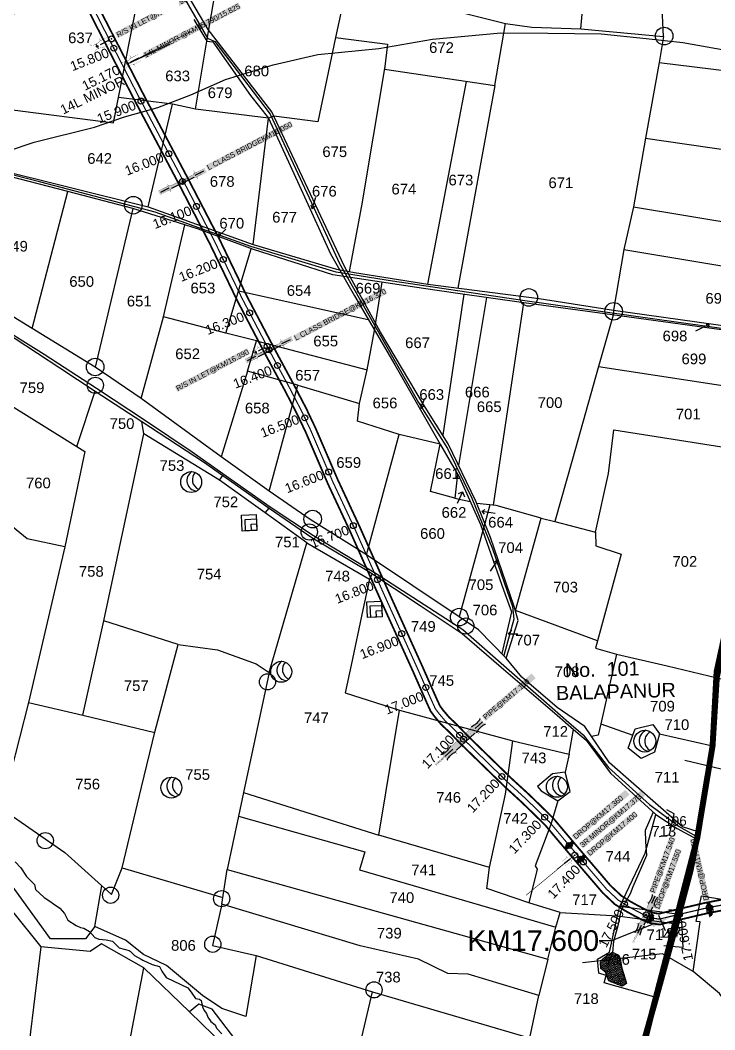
# Model space of a CAD drawing. Header units: inches. Extents: x 192867 to 224088, y 1602358 to 1617481.
# Drawn here: x 198776 to 199952, y 1607111 to 1608818 of the extents above; entities that cross this region are included whole.
import ezdxf
from ezdxf import colors
from ezdxf.entities.mleader import LeaderData, LeaderLine
from ezdxf.enums import TextEntityAlignment as Align
from ezdxf.math import Vec2, Vec3

# ---------------------------------------------------------------- set-up
doc = ezdxf.new("R2010")
doc.units = ezdxf.units.IN
doc.header["$LTSCALE"] = 15
doc.header["$MEASUREMENT"] = 0
doc.header["$PDMODE"] = 32
doc.header["$PDSIZE"] = 10
for name, pattern in [('ACAD_ISO02W100', [15, 12, -3]), ('ACAD_ISO03W100', [30, 12, -18]), ('HIDDEN2', [0.1875, 0.125, -0.0625])]:
    doc.linetypes.add(name, pattern=pattern)
for name, color, linetype in [('BOUNDRY STONES', 240, 'Continuous'), ('CANAL1', 7, 'Continuous'), ('CS', 134, 'Continuous'), ('CSMark', 72, 'Continuous'), ('PLOTS', 7, 'Continuous'), ('PLOTS NO', 7, 'Continuous'), ('ROADS', 1, 'Continuous'), ('STREAMS', 4, 'Continuous'), ('STRUCTURE', 5, 'Continuous'), ('text2', 7, 'Continuous'), ('VILLAGE BOUNDRY', 5, 'Continuous'), ('VILLAGE STONES', 240, 'Continuous'), ('wells', 7, 'Continuous')]:
    doc.layers.add(name, color=color, linetype=linetype)
doc.styles.get("Standard").update_dxf_attribs({"font": 'arial.ttf'})
doc.dimstyles.get("Standard").update_dxf_attribs({"dimtxt": 0.18, "dimasz": 0.18, "dimexe": 0.18, "dimexo": 0.0625, "dimgap": 0.09, "dimtad": 0, "dimtih": 1, "dimtoh": 1, "dimdec": 4, "dimzin": 0, "dimdsep": 46, "dimtxsty": 'Standard', "dimcen": 0.09, "dimadec": 0, "dimazin": 0, "dimtfac": 1, "dimtdec": 4, "dimtofl": 0, "dimtmove": 0, "dimatfit": 3, "dimfxl": 1, "dimtolj": 1, "dimtzin": 0, "dimarcsym": 0})

# ---------------------------------------------------------------- blocks, each defined once
blk = doc.blocks.new('DROP')
h = blk.add_hatch()
h.set_pattern_fill('ANSI31', color=1, scale=10, angle=45)
h.set_pattern_definition([(90, (-324.4107, -25.7687), (-1.25, 0), [])])
h.paths.add_polyline_path([(-9.9, -4.3), (-13.8, 4.1), (13.8, 4.1), (10.2, -4.3)])
at = {"layer": 'STRUCTURE', "color": 5, "const_width": 0.49}
blk.add_lwpolyline([(-9.9, -4.3), (-13.8, 4.1), (13.8, 4.1), (10.2, -4.3), (-9.9, -4.3)], dxfattribs=at)
at = {"layer": 'STRUCTURE', "color": 5}
blk.add_circle((0, 0), 1.33, dxfattribs=at)
blk = doc.blocks.new('OT')
at = {"layer": 'STRUCTURE', "color": 190}
for points, const_width in [([(769751.4, 1706595.8), (769729.4, 1706595.8)], 0.5), ([(769775.2, 1706601.8), (769775.2, 1706597.8), (769769.2, 1706593.8), (769761.8, 1706593.8), (769754.4, 1706593.8), (769748.4, 1706597.8), (769748.4, 1706601.8)], 0.5), ([(769761.8, 1706593.8), (769761.8, 1706581)], 2.5), ([(769751.4, 1706579), (769729.4, 1706579)], 0.5), ([(769748.4, 1706573), (769748.4, 1706577), (769754.4, 1706581), (769761.8, 1706581), (769761.8, 1706581), (769761.8, 1706581), (769769.2, 1706581), (769775.2, 1706577), (769775.2, 1706573)], 0.5)]:
    blk.add_lwpolyline(points, dxfattribs=dict(at, const_width=const_width))
at = {"layer": 'STRUCTURE', "color": 0}
blk.add_circle((769761.8, 1706587.4), 1.87, dxfattribs=at)
blk.add_leader([(769732.6, 1706587.4), (769753.8, 1706587.4)], dimstyle='Standard', override={"dimasz": 10, "dimgap": 0.09, "dimtad": 0}, dxfattribs=at)
blk = doc.blocks.new('SLB')
at = {"layer": 'STRUCTURE'}
h = blk.add_hatch(dxfattribs=at)
h.set_pattern_fill('DOTS', color=6, scale=20, angle=320.3722, style=0)
h.set_pattern_definition([(320.372247934, (-159.4327, -72.9564), (1.2786241598, 0.5641323054), [0, -1.25])])
h.paths.add_polyline_path([(769699.5, 1706871.1), (769699.5, 1706861.1), (769729.1, 1706861.1), (769732.1, 1706863.1), (769792.1, 1706863.1), (769795.1, 1706861.1), (769824.7, 1706861.1), (769824.7, 1706871.1), (769795.1, 1706871.1), (769792.1, 1706869.1), (769732.1, 1706869.1), (769729.1, 1706871.1)])
at = {"layer": 'STRUCTURE', "color": 6, "linetype": 'ACAD_ISO02W100', "ltscale": 0.5, "const_width": 0.5}
for points in [[(769699.5, 1706871.1), (769729.1, 1706871.1)], [(769699.5, 1706861.1), (769729.1, 1706861.1)], [(769795.1, 1706871.1), (769824.7, 1706871.1)], [(769795.1, 1706861.1), (769824.7, 1706861.1)]]:
    blk.add_lwpolyline(points, dxfattribs=at)
at = {"layer": 'STRUCTURE', "color": 6, "const_width": 0.628}
for points in [[(769726.1, 1706877.1), (769726.1, 1706873.1), (769732.1, 1706869.1), (769792.1, 1706869.1), (769798.1, 1706873.1), (769798.1, 1706877.1)], [(769726.1, 1706855.1), (769726.1, 1706859.1), (769732.1, 1706863.1), (769792.1, 1706863.1), (769798.1, 1706859.1), (769798.1, 1706855.1)]]:
    blk.add_lwpolyline(points, dxfattribs=at)
at = {"layer": 'STRUCTURE', "color": 6}
blk.add_lwpolyline([(769732.1, 1706863.1), (769792.1, 1706863.1)], dxfattribs=at)
blk.add_lwpolyline([(769732.1, 1706863.1), (769792.1, 1706863.1)], dxfattribs=at)
at = {"layer": 'STRUCTURE', "color": 0}
blk.add_circle((769762.1, 1706866.1), 1.24, dxfattribs=at)
for points in [[(769703.8, 1706866), (769726.7, 1706866)], [(769818.6, 1706865.8), (769795.7, 1706865.8)]]:
    blk.add_leader(points, dimstyle='Standard', override={"dimasz": 10, "dimgap": 0.09, "dimtad": 0}, dxfattribs=at)
blk = doc.blocks.new('SP')
at = {"layer": 'STRUCTURE'}
h = blk.add_hatch(dxfattribs=at)
h.set_pattern_fill('DASH', color=256, scale=8, style=0)
edge = h.paths.add_edge_path()
edge.add_spline(control_points=[(769825.7, 1706742.1), (769825.3, 1706741.8), (769823.8, 1706740.8), (769820.9, 1706740.3), (769817, 1706739.7), (769811.4, 1706738.9), (769804, 1706739.7), (769798.4, 1706741), (769795.6, 1706741.6)], knot_values=[0, 0, 0, 0, 1.613557, 5.24513, 8.624976, 13.470124, 22.190216, 30.746377, 30.746377, 30.746377, 30.746377], degree=3, periodic=0)
edge.add_line((769795.6, 1706741.6), (769792.6, 1706739.6))
edge.add_line((769792.6, 1706739.6), (769732.6, 1706739.6))
edge.add_line((769732.6, 1706739.6), (769729.6, 1706741.6))
edge.add_spline(control_points=[(769729.6, 1706741.6), (769726.9, 1706740.9), (769721.3, 1706739.5), (769713.9, 1706738.5), (769708.3, 1706739.1), (769704.4, 1706739.6), (769701.5, 1706740), (769700, 1706741), (769699.5, 1706741.3)], knot_values=[0, 0, 0, 0, 8.556161, 17.276253, 22.121402, 25.501247, 29.13282, 30.746377, 30.746377, 30.746377, 30.746377], degree=3, periodic=0)
edge.add_line((769699.5, 1706741.3), (769699.5, 1706722.1))
edge.add_spline(control_points=[(769699.5, 1706722.1), (769700, 1706722.4), (769701.4, 1706723.4), (769704.3, 1706724), (769708.2, 1706724.5), (769713.8, 1706725.3), (769721.2, 1706724.5), (769726.8, 1706723.3), (769729.6, 1706722.6)], knot_values=[0, 0, 0, 0, 1.613557, 5.24513, 8.624976, 13.470124, 22.190216, 30.746377, 30.746377, 30.746377, 30.746377], degree=3, periodic=0)
edge.add_line((769729.6, 1706722.6), (769732.6, 1706724.6))
edge.add_line((769732.6, 1706724.6), (769792.6, 1706724.6))
edge.add_line((769792.6, 1706724.6), (769795.6, 1706722.6))
edge.add_spline(control_points=[(769795.6, 1706722.6), (769798.4, 1706723.3), (769803.9, 1706724.8), (769811.3, 1706725.8), (769817, 1706725.1), (769820.9, 1706724.7), (769823.8, 1706724.2), (769825.2, 1706723.3), (769825.7, 1706723)], knot_values=[0, 0, 0, 0, 8.556161, 17.276253, 22.121402, 25.501247, 29.13282, 30.746377, 30.746377, 30.746377, 30.746377], degree=3, periodic=0)
edge.add_line((769825.7, 1706723), (769825.7, 1706742.1))
h.paths.add_polyline_path([(769764.2, 1706732.1, -1), (769761.1, 1706732.1, -1)], flags=0)
h.paths.add_polyline_path([(769761.1, 1706732.1, 1), (769764.2, 1706732.1, 1)], flags=16)
at = {"layer": 'STRUCTURE', "const_width": 0.628}
for points in [[(769726.6, 1706747.6), (769726.6, 1706743.6), (769732.6, 1706739.6), (769792.6, 1706739.6), (769798.6, 1706743.6), (769798.6, 1706747.6)], [(769726.6, 1706716.6), (769726.6, 1706720.6), (769732.6, 1706724.6), (769792.6, 1706724.6), (769798.6, 1706720.6), (769798.6, 1706716.6)]]:
    blk.add_lwpolyline(points, dxfattribs=at)
at = {"layer": 'STRUCTURE', "color": 3}
blk.add_lwpolyline([(769732.6, 1706724.6), (769792.6, 1706724.6)], dxfattribs=at)
blk.add_lwpolyline([(769732.6, 1706724.6), (769792.6, 1706724.6)], dxfattribs=at)
at = {"layer": 'STRUCTURE', "color": 0}
blk.add_circle((769762.6, 1706732.1), 1.55, dxfattribs=at)
at = {"layer": 'STRUCTURE'}
for points in [[(769699.5, 1706741.3), (769700.9, 1706740.5), (769704.4, 1706739.6), (769707.8, 1706739.2), (769712.6, 1706738.8), (769721.3, 1706739.7), (769729.6, 1706741.6)], [(769825.7, 1706742.1), (769824.3, 1706741.3), (769820.8, 1706740.3), (769817.5, 1706739.8), (769812.7, 1706739.2), (769804, 1706739.9), (769795.6, 1706741.6)], [(769699.5, 1706722.1), (769700.9, 1706723), (769704.4, 1706724), (769707.7, 1706724.5), (769712.5, 1706725), (769721.2, 1706724.4), (769729.6, 1706722.6)], [(769825.7, 1706723), (769824.3, 1706723.8), (769820.8, 1706724.7), (769817.4, 1706725.1), (769812.6, 1706725.5), (769803.9, 1706724.6), (769795.6, 1706722.6)]]:
    blk.add_spline(points, degree=3, dxfattribs=at)
at = {"layer": 'STRUCTURE', "color": 0}
blk.add_text('STREAM', height=5, dxfattribs=at).set_placement((769684.3, 1706732.1), align=Align.MIDDLE_CENTER)
for points in [[(769727.4, 1706732.1), (769700.8, 1706732.1)], [(769824.4, 1706732.1), (769800.5, 1706732.1)]]:
    blk.add_leader(points, dimstyle='Standard', override={"dimasz": 10, "dimgap": 0.09, "dimtad": 0}, dxfattribs=at)

msp = doc.modelspace()

# ---------------------------------------------------------------- hatches: boundary and pattern name
at = {"layer": 'wells'}
h = msp.add_hatch(dxfattribs=at)
h.set_pattern_fill('DASH', color=4, scale=11.805297, angle=2.6274)
h.set_pattern_definition([(2.627391, (171782.2377, 1603554.0763), (1.40646568, 1.541756024), [1.47566212, -1.47566212])])
h.paths.add_polyline_path([(199779.1, 1607241.7), (199789.2, 1607236.8), (199792.1, 1607231.5), (199793.7, 1607220.2), (199794.5, 1607215.1), (199800.1, 1607196.6), (199802.5, 1607188.7), (199795.1, 1607184.4), (199779.4, 1607190.6), (199772.6, 1607193.3), (199767.3, 1607208.1), (199759.1, 1607214.3), (199758.9, 1607224.3), (199761.1, 1607229), (199765.7, 1607233.2)])

# ---------------------------------------------------------------- linework, layer by layer
at = {"layer": 'BOUNDRY STONES', "color": 1}
for centre, radius in [((198967.9, 1608504.9), 14.9), ((199637.3, 1608348.9), 14.9), ((199780.9, 1608325.5), 14.9), ((198903.4, 1608231.3), 14.9), ((198903.7, 1608200.4), 13.7), ((199271.5, 1607974.2), 14.9), ((199265.7, 1607952.4), 13.7), ((199519.5, 1607808.4), 14.9), ((199530.6, 1607793.3), 13.7), ((199195, 1607699), 13.7), ((198818.9, 1607430.5), 13.7), ((199117.5, 1607332.4), 13.7), ((199102.4, 1607255.3), 13.7), ((199375.3, 1607178.1), 13.7)]:
    msp.add_circle(centre, radius, dxfattribs=at)
at = {"layer": 'CANAL1', "color": 200}
for points, const_width in [([(198865, 1608927.4), (198920.6, 1608817.7), (198986.8, 1608689), (199060.7, 1608549.5), (199113.4, 1608448), (199159.7, 1608351.9), (199206.4, 1608262.9), (199239.4, 1608201.8), (199260.3, 1608161.8), (199276.4, 1608127.9), (199313.8, 1608041.1), (199350.6, 1607962.2), (199404.7, 1607840.9), (199457.9, 1607723.4), (199480.7, 1607671.7), (199486.8, 1607658.4), (199492.1, 1607651.2), (199502.2, 1607639.3), (199515.9, 1607626.4), (199533.7, 1607607.8), (199608.1, 1607535.5), (199637.7, 1607508.4), (199661.6, 1607485.2), (199678.8, 1607468.2), (199701.5, 1607441.3), (199730.1, 1607407.6), (199775.3, 1607354.7), (199794.1, 1607337.1), (199809.1, 1607327.6), (199823.4, 1607319.8), (199835.9, 1607313.3), (199848, 1607308.4), (199857.7, 1607306.9), (199878.6, 1607311.9), (199932.8, 1607324.6), (200028.5, 1607343.5)], 3), ([(198849, 1608919.3), (198904.6, 1608809.5), (198970.9, 1608680.7), (199044.8, 1608541.2), (199097.3, 1608440), (199143.7, 1608343.8), (199190.5, 1608254.4), (199223.5, 1608193.4), (199244.1, 1608153.8), (199260, 1608120.5), (199297.3, 1608033.7), (199334.2, 1607954.8), (199388.2, 1607833.6), (199441.5, 1607716.1), (199464.3, 1607664.3), (199471.2, 1607649.2), (199478, 1607640), (199489.1, 1607626.8), (199503.2, 1607613.6), (199521, 1607595.1), (199595.8, 1607522.4), (199625.4, 1607495.3), (199649, 1607472.4), (199665.6, 1607456), (199687.7, 1607429.7), (199716.4, 1607395.9), (199762.3, 1607342.3), (199783, 1607322.8), (199800, 1607312.1), (199814.9, 1607303.9), (199828.3, 1607296.9), (199843.1, 1607291), (199858.5, 1607288.5), (199882.7, 1607294.4), (199936.6, 1607307), (200032, 1607325.8)], 3), ([(199571.7, 1607570.9), (199608.1, 1607535.5), (199637.7, 1607508.4), (199661.6, 1607485.2), (199678.8, 1607468.2), (199701.5, 1607441.3), (199730.1, 1607407.6), (199775.3, 1607354.7), (199794.1, 1607337.1), (199809.1, 1607327.6), (199823.4, 1607319.8), (199835.9, 1607313.3), (199848, 1607308.4), (199857.7, 1607306.9), (199878.6, 1607311.9), (199932.8, 1607324.6), (200028.5, 1607343.5), (200131.4, 1607364.9), (200292.6, 1607396.6), (200388.5, 1607416), (200484.7, 1607435.9), (200510.5, 1607443), (200547, 1607450.1), (200601.3, 1607463)], 1.5), ([(199563.4, 1607553.9), (199595.8, 1607522.4), (199625.4, 1607495.3), (199649, 1607472.4), (199665.6, 1607456), (199687.7, 1607429.7), (199716.4, 1607395.9), (199762.3, 1607342.3), (199783, 1607322.8), (199800, 1607312.1), (199814.9, 1607303.9), (199828.3, 1607296.9), (199843.1, 1607291), (199858.5, 1607288.5), (199882.7, 1607294.4), (199936.6, 1607307), (200032, 1607325.8), (200135, 1607347.2), (200296.1, 1607379), (200392.1, 1607398.4), (200489, 1607418.4), (200514.6, 1607425.4), (200550.9, 1607432.5), (200605.3, 1607445.5)], 1.5)]:
    msp.add_lwpolyline(points, dxfattribs=dict(at, const_width=const_width))
at = {"layer": 'CANAL1', "color": 3, "linetype": 'HIDDEN2', "ltscale": 4, "true_color": 0x00ff00, "const_width": 2}
msp.add_lwpolyline([(198857, 1608923.3), (198912.6, 1608813.6), (198978.9, 1608684.9), (199052.8, 1608545.4), (199105.3, 1608444), (199151.7, 1608347.9), (199197.6, 1608260.3), (199198.5, 1608258.6), (199211.8, 1608233.9), (199231.5, 1608197.6), (199252.2, 1608157.8), (199268.2, 1608124.2), (199305.5, 1608037.4), (199342.4, 1607958.5), (199396.5, 1607837.3), (199449.7, 1607719.7), (199472.5, 1607668), (199479, 1607653.8), (199485.1, 1607645.6), (199495.7, 1607633), (199509.6, 1607620), (199527.4, 1607601.5), (199601.9, 1607528.9), (199631.6, 1607501.8), (199655.3, 1607478.8), (199672.2, 1607462.1), (199694.6, 1607435.5), (199717.6, 1607408.4), (199723.2, 1607401.8), (199768.8, 1607348.5), (199788.6, 1607330), (199804.5, 1607319.9), (199819.1, 1607311.9), (199832.1, 1607305.1), (199845.6, 1607299.7), (199858.1, 1607297.7), (199880.7, 1607303.2), (199934.7, 1607315.8), (200030.3, 1607334.6)], dxfattribs=at)
at = {"layer": 'CANAL1', "color": 1, "linetype": 'HIDDEN2', "ltscale": 4, "const_width": 1}
msp.add_lwpolyline([(198958.4, 1608744.2), (199070, 1608800.7)], dxfattribs=at)
at = {"layer": 'CANAL1', "color": 1, "ltscale": 4, "const_width": 1}
msp.add_lwpolyline([(199567.5, 1607562.4), (199601.9, 1607528.9), (199631.6, 1607501.8), (199655.3, 1607478.8), (199672.2, 1607462.1), (199694.6, 1607435.5), (199723.2, 1607401.8), (199768.8, 1607348.5), (199788.6, 1607330), (199804.5, 1607319.9), (199819.1, 1607311.9), (199832.1, 1607305.1), (199845.6, 1607299.7), (199858.1, 1607297.7), (199880.7, 1607303.2), (199934.7, 1607315.8), (200030.3, 1607334.6), (200133.2, 1607356), (200294.3, 1607387.8), (200390.3, 1607407.2), (200486.9, 1607427.1), (200512.6, 1607434.2), (200548.9, 1607441.3), (200603.3, 1607454.2)], dxfattribs=at)
at = {"layer": 'CANAL1', "color": 1, "linetype": 'HIDDEN2', "ltscale": 4, "const_width": 1, "elevation": 19}
msp.add_lwpolyline([(199715, 1607406), (199632.8, 1607338.2)], dxfattribs=at)
at = {"layer": 'CANAL1', "color": 1, "ltscale": 4, "const_width": 1, "elevation": 19}
msp.add_lwpolyline([(199715, 1607406), (199685.1, 1607382.2)], dxfattribs=at)
at = {"layer": 'CS', "color": 2}
msp.add_lwpolyline([(198958, 1608744), (199030.1, 1608777.8)], dxfattribs=at)
at = {"layer": 'PLOTS'}
for points in [[(199599, 1607739.2), (199619.4, 1607802.5), (199612.6, 1607826.4), (199572.5, 1607943), (199547.6, 1608004.7), (199500.8, 1608101.5), (199459.2, 1608167.8), (199386.2, 1608290.1), (199325.3, 1608401.5), (199254.4, 1608552.3), (199202.4, 1608663), (199108, 1608784.4), (199094.4, 1608801.9), (199019.2, 1608930.4), (198954.7, 1609041), (198895.6, 1609142.4), (198833.5, 1609249.1), (198791.9, 1609352), (198768.4, 1609399.9), (198735.9, 1609440.6), (198713.9, 1609468.1), (198650.3, 1609523.9), (198571.2, 1609589.4), (198481.5, 1609658.3)], [(199462.2, 1608845.7), (199597.7, 1608812.4), (199642.4, 1608805.8), (199725.2, 1608803.2), (199754.7, 1609127.2)], [(199725.2, 1608803.2), (199865.2, 1608790.2), (199862.4, 1608850), (199866.9, 1608989.2), (199868.7, 1609045.4), (199856, 1609055.1)], [(199350.4, 1608993.4), (199328.8, 1608874.7), (199310.4, 1608788.2), (199280, 1608645.7), (199205.9, 1608655.5)], [(198780.7, 1608933.3), (198772.1, 1608875.7), (198755.4, 1608762), (198745.8, 1608668.6), (198934.6, 1608643.9), (198942.8, 1608686.8)], [(199072.9, 1608667.5), (199034.1, 1608675.6), (198942.8, 1608686.8), (198974.8, 1608850.6), (198992.9, 1608851), (199003.2, 1608914.8), (199016, 1608910.7)], [(199205.9, 1608655.5), (199196.7, 1608652.3), (199072.9, 1608667.5), (199092.4, 1608782.2), (199110.8, 1608890.5)], [(199070.4, 1608819), (199092.4, 1608782.2), (199102.4, 1608781), (199166.5, 1608690.4), (199196.7, 1608652.3), (199254.7, 1608525.2), (199301.6, 1608422.5), (199342.4, 1608351.6), (199410.5, 1608234.8), (199488.1, 1608099.9), (199520.5, 1608043.5), (199555.7, 1607964.8), (199594.7, 1607854.4), (199607.9, 1607817.1), (199591.4, 1607746.9)], [(199310.4, 1608788.2), (199398.4, 1608777.1), (199393.1, 1608734.8), (199579.6, 1608707.2), (199597.7, 1608812.4)], [(199865.2, 1608790.2), (199857.8, 1608746.3), (200188.9, 1608705.7)], [(199857.8, 1608746.3), (199834.7, 1608618), (200122.6, 1608576.3)], [(199393.7, 1608739.6), (199354.3, 1608503.6), (199333.1, 1608392.8)], [(199466.3, 1608371.4), (199532.1, 1608714.2)], [(199579.6, 1608707.2), (199517.4, 1608364.9)], [(198032.8, 1608652.3), (198103.9, 1608684.6), (198130.3, 1608687.7), (198391.2, 1608645), (198657.6, 1608593.7), (198727.1, 1608568.1), (198993, 1608502.1), (199170.8, 1608438.2), (199311.7, 1608396.9), (199342.3, 1608391.1), (199466.3, 1608371.4), (199654.8, 1608347.2), (199780.9, 1608327.3)], [(200066.1, 1608280), (199778.6, 1608319.3), (199628.9, 1608340.1), (199516.9, 1608355.7), (199458.9, 1608363.8), (199335.6, 1608382.6), (199305.7, 1608387.2), (199171.2, 1608430), (199078.3, 1608464.5), (199055.3, 1608471.7), (198966.9, 1608499.4), (198857.3, 1608527.9), (198725.7, 1608562.1), (198660, 1608586.1), (198532.6, 1608608.5), (198393.1, 1608632.9), (198323.5, 1608650.9), (198130.1, 1608680.2), (198050.8, 1608644)], [(198993, 1608502.1), (199034.1, 1608675.6)], [(199170.8, 1608438.2), (199196.7, 1608652.3)], [(199834.7, 1608618), (199814.4, 1608502.2), (200097.3, 1608455.5)], [(198125.6, 1608592.3), (198189.9, 1608555.1), (198314, 1608491.6), (198435.1, 1608429.7), (198561.7, 1608380.4), (198669.2, 1608331.8), (198729.5, 1608304.5), (198843.6, 1608229.8), (198903.3, 1608190.7), (198982.1, 1608139.1), (199086.5, 1608070.8), (199198.1, 1607992.9), (199270, 1607942.8), (199366.8, 1607885.3), (199453.3, 1607827.9), (199524.5, 1607780.7), (199590.6, 1607723.8), (199685.3, 1607642.4), (199713.2, 1607618.4), (199734.4, 1607600.2), (199775.7, 1607544.7), (199852.4, 1607474.5), (199888.5, 1607451.1), (199921.5, 1607432.8)], [(198796.8, 1608296.2), (198857.3, 1608527.9)], [(199814.4, 1608502.2), (199798.2, 1608430.1), (200082.6, 1608382.8)], [(198966.9, 1608499.4), (198903.6, 1608231.2)], [(199124.4, 1608288.8), (199018.9, 1608316.4), (199055.3, 1608471.7)], [(199176.7, 1608275.3), (199124.4, 1608288.8), (199167.3, 1608431.4)], [(199798.2, 1608430.1), (199780.9, 1608327.3), (200066.9, 1608287.5)], [(199923.9, 1607445.1), (199897.2, 1607453.6), (199774, 1607562.1), (199732, 1607623.4), (199685.2, 1607655.4), (199625.3, 1607707), (199599, 1607739.2), (199552.1, 1607786.9), (199519.4, 1607808.8), (199362.8, 1607913.6), (199267, 1607973.4), (199197.6, 1608021.5), (199116.8, 1608079.5), (198981.1, 1608177.8), (198903.6, 1608231.2), (198796.8, 1608296.2), (198676.2, 1608370)], [(199512.2, 1608009.3), (199470.7, 1608020.6), (199487.5, 1608100.9), (199417.6, 1608117.2), (199347.6, 1608139.5), (199350.9, 1608169.5), (199363.6, 1608226.3), (199376.4, 1608293.2), (199388.9, 1608374.5)], [(199145.9, 1608360.1), (199365.6, 1608311.7)], [(199527.1, 1608354.3), (199491.7, 1608116)], [(199565.9, 1608348.9), (199518.4, 1608065)], [(199577.3, 1607997.6), (199628.9, 1608340.1)], [(198981.1, 1608177.8), (199018.9, 1608316.4)], [(199780.9, 1608327.3), (199779.8, 1608319.2), (199755.2, 1608232.2), (200050.2, 1608186.8)], [(199161, 1608224.1), (199176.7, 1608275.3), (199363.6, 1608226.3)], [(199755.2, 1608232.2), (199711.2, 1608075.4), (199681.6, 1607969.9), (199750.2, 1607952.3), (199772, 1608051), (199781.4, 1608124.8), (200035.5, 1608085.2)], [(199246.5, 1608200.5), (199161, 1608224.1), (199116.8, 1608079.5)], [(199197.6, 1608021.5), (199246.5, 1608200.5), (199350.9, 1608169.5)], [(198872.2, 1608096.8), (198903.3, 1608190.7)], [(198715.4, 1608004.6), (198761.7, 1608165.7), (198886, 1608088.2), (198852.1, 1607927.4), (198788.5, 1607940.8), (198757.1, 1607966)], [(197954.3, 1607688.7), (198006.9, 1607677.3), (198074.8, 1607662.6), (198155.7, 1607694.8), (198178.7, 1607705.6), (198301.8, 1607739.3), (198308.9, 1607742.6), (198385.7, 1607702.4), (198477.4, 1607654.5), (198577.1, 1607596.8), (198657.3, 1607545.8), (198745.1, 1607484.7), (198851.9, 1607410.4), (198930.9, 1607339.6), (198949, 1607384.5), (198982, 1607520.8), (199005.1, 1607616.1), (199043.9, 1607761.9), (198917.9, 1607802.2), (198985.6, 1608118.1), (198982.1, 1608139.1)], [(199113.9, 1608040), (198985.6, 1608118.1)], [(199362.8, 1607913.6), (199417.6, 1608117.2)], [(199191.1, 1607984.5), (199114, 1608039.9), (199119.5, 1608047.8)], [(199516.8, 1608049.9), (199512.2, 1608009.3), (199538.1, 1608004.1)], [(199043.9, 1607761.9), (199110.5, 1607752.9), (199175.8, 1607729.4), (199197.6, 1607714.9), (199261.4, 1607934.1), (199191.1, 1607984.5), (199198.1, 1607992.9)], [(199571.1, 1607998.3), (199563, 1607966.6), (199559.2, 1607954.8), (199519.4, 1607808.8)], [(199658.4, 1607976), (199582.1, 1607997), (199549.2, 1608000.8)], [(199753.3, 1607768.4), (199614.5, 1607819.8), (199658.4, 1607976), (199681.6, 1607969.9)], [(199750.2, 1607952.3), (199750.5, 1607929.1), (199793.6, 1607914.8), (199753.3, 1607768.4), (199749.9, 1607756.1), (199785.8, 1607745.8), (199871.3, 1607725.8), (199984.1, 1607699.1)], [(198852.1, 1607927.4), (198790.6, 1607664.3), (198882.6, 1607642.8), (199004.4, 1607613.3)], [(199261.4, 1607934.1), (199367.4, 1607872.7), (199372.5, 1607881.5)], [(199367.4, 1607872.7), (199356.3, 1607820.8), (199336.4, 1607727.2), (199326.5, 1607680.6), (199418.6, 1607651), (199610.5, 1607599.2), (199705.7, 1607576.6), (199713.2, 1607618.4)], [(198882.6, 1607642.8), (198917.9, 1607802.2)], [(199785.8, 1607745.8), (199759.2, 1607627.8), (199754.9, 1607609), (199743.6, 1607606.5)], [(199197.6, 1607714.9), (199154.6, 1607512), (199383.3, 1607439.6)], [(198902.9, 1607285.4), (198887.1, 1607264.3), (198827.7, 1607264.3), (198740.2, 1607384.6), (198711.8, 1607390.8), (198629.1, 1607456.8), (198551.8, 1607543.5), (198514.2, 1607567.4), (198500.5, 1607605.8), (198502, 1607640.3), (198482.3, 1607681.6)], [(198790.6, 1607664.3), (198745.1, 1607484.7)], [(199570.9, 1607385.1), (199383.3, 1607439.6), (199418.6, 1607651)], [(199759.2, 1607627.8), (199813.4, 1607608.9), (199817.2, 1607619.7), (199847.4, 1607627.1), (199858.6, 1607611), (199849.8, 1607580.1), (199827.4, 1607569.2), (199805.7, 1607587.1), (199813.4, 1607608.9)], [(199705.7, 1607576.6), (199699, 1607546.5), (199677.3, 1607543.6), (199651.9, 1607522.2), (199658.4, 1607514.5), (199686.2, 1607497.5), (199674.4, 1607457.7), (199647.9, 1607388.1), (199651.6, 1607382.2), (199637.3, 1607325.1), (199566.1, 1607349.6), (199570.9, 1607385.1), (199598, 1607509.2), (199610.5, 1607599.2)], [(199858.6, 1607611), (199948.3, 1607590.7)], [(199686.2, 1607497.5), (199707.3, 1607513.5), (199699, 1607546.5)], [(199154.6, 1607512), (199146, 1607471.7), (199359.6, 1607411.4), (199350.9, 1607380.9), (199682.9, 1607283.9), (199690.3, 1607309.2), (199637.3, 1607325.1)], [(199146, 1607471.7), (199127, 1607381.9), (199669.4, 1607229.9), (199682.9, 1607283.9)], [(199853, 1607165.2), (199764.8, 1607190.1), (199768.3, 1607202.5), (199755.6, 1607206.1), (199753.7, 1607229.9), (199773.7, 1607242.1), (199787.6, 1607303.5), (199791.1, 1607319.1), (199834.1, 1607409), (199852.4, 1607474.5)], [(198706, 1607040.8), (198712.9, 1607378.7), (198739, 1607368.7), (198763.6, 1607310.8), (198811.5, 1607251.1)], [(198949, 1607384.5), (199119.6, 1607334.2)], [(199669.4, 1607229.9), (199654.2, 1607168.7), (199534.8, 1607204.5), (199500.2, 1607205.6), (199450.8, 1607230.1), (199351.9, 1607252.8), (199216.9, 1607293.4), (199117.9, 1607323.2), (199127, 1607381.9)], [(199175.8, 1607236.5), (199158.6, 1607132.9), (199117.6, 1607146.5), (199085.3, 1607168.7), (199024.3, 1607219.4), (198985, 1607237.7), (198954.6, 1607262.4), (198902.9, 1607285.4), (198914.8, 1607354)], [(199117.9, 1607323.2), (199102, 1607253.2), (199175.8, 1607236.5), (199373, 1607174.8), (199674.8, 1607086.5)], [(199690.3, 1607309.2), (199787.6, 1607303.5), (199887.1, 1607289.6)], [(199791.5, 1607319.9), (199891.6, 1607306.4)], [(198986, 1607215.3), (198914, 1607255.7), (198895.1, 1607242.9), (198811.5, 1607251.1), (198781.4, 1607005.1)], [(198923.3, 1606887.8), (198986, 1607215.3), (199062.8, 1607141)], [(199353.6, 1607029.9), (199339.2, 1607033.4), (199373, 1607174.8)], [(199773.4, 1606876.6), (199688, 1606862.7), (199646.4, 1606915), (199617, 1606920.1), (199545.9, 1606913.7), (199497.3, 1606922.8), (199400, 1606932.2), (199343.1, 1606983.6), (199295.5, 1606997.3), (199236.2, 1607022.1), (199235.6, 1607041.8), (199139.9, 1607095.6), (199101.6, 1607145.4), (199078.8, 1607154.1), (199062.8, 1607141), (199123.3, 1607082.4), (199199.8, 1607014), (199337.4, 1606958.6)], [(199639.1, 1607097), (199654.2, 1607168.7)]]:
    msp.add_lwpolyline(points, dxfattribs=at)
at = {"layer": 'PLOTS', "color": 0}
for points in [[(199901.2, 1607566.8), (200048.2, 1607531.4), (200056.3, 1607574.5), (200088.8, 1607699.6)], [(199857.8, 1607437.5), (199875.5, 1607440), (199883.4, 1607475.8), (199870.8, 1607482.7)], [(199915.4, 1607209.4), (199927.4, 1607292.9), (199920.5, 1607293.9), (199929.4, 1607336.9), (200007.4, 1607324.1), (200016.1, 1607341), (200002.9, 1607352.5), (200006.8, 1607365.2), (200018.2, 1607370.4), (200019.7, 1607386.1)], [(199874.1, 1607313.8), (199885.8, 1607312.9), (199895.9, 1607294.5), (199897.8, 1607250), (199865.9, 1607252.6)], [(200232.7, 1604846.4), (200186.1, 1604902.2), (200119.2, 1605034.9), (200091.8, 1605079.7), (200084.4, 1605277.5), (200082, 1605340.1), (200074.1, 1605467.4), (200067.7, 1605675.9), (200063.1, 1605968.2), (200061.7, 1606093.2), (200059.5, 1606179.7), (200059.8, 1606249.1), (200054.8, 1606417.7), (200051.2, 1606680.4), (200054.9, 1606865.3), (200077.4, 1606868.4), (200070.3, 1606952), (200056.2, 1607023.4), (200050.7, 1607030.2), (200052.5, 1607074.2), (199996, 1607123.5), (199960.2, 1607172.2), (199915.4, 1607209.4), (199863.5, 1607239.3)]]:
    msp.add_lwpolyline(points, dxfattribs=at)
at = {"layer": 'PLOTS NO'}
for points in [[(199270.7, 1608498.5), (199276.7, 1608518.6)], [(199268.4, 1608505.5), (199270.7, 1608498.5), (199275.9, 1608503.2)], [(199112.4, 1608452.9), (199124.8, 1608464.2)], [(199112.5, 1608457.9), (199112.4, 1608452.9), (199116.7, 1608454.5)], [(199942.1, 1608303.2), (199919.6, 1608291.9)], [(199937.6, 1608303.6), (199942.1, 1608303.2), (199940.6, 1608297.8)], [(199454.5, 1608161.5), (199461.5, 1608178.4)], [(199453.7, 1608169.2), (199454.5, 1608161.5), (199459.5, 1608165.8)], [(199525, 1608020.2), (199516.2, 1608000.5)], [(199518.2, 1608017.5), (199525, 1608020.2), (199528.3, 1608011.7)], [(199562.3, 1607982.6), (199558.1, 1607987.6), (199563.7, 1607990.2)], [(199558.1, 1607987.6), (199580.5, 1607984.3)], [(199584.1, 1607904.5), (199572, 1607886.2)], [(199579.8, 1607902.6), (199584.1, 1607904.5), (199583.6, 1607897.5)], [(199609.1, 1607778.9), (199602.5, 1607780.3), (199608.7, 1607786.3)], [(199602.5, 1607780.3), (199618.6, 1607780.3)]]:
    msp.add_lwpolyline(points, dxfattribs=at)
for centre, radius in [((199866.4, 1608790.9), 14.9), ((198929.5, 1607338.1), 13.7)]:
    msp.add_circle(centre, radius, dxfattribs=at)
at = {"layer": 'ROADS'}
for points in [[(199022.1, 1608911.3), (199093.3, 1608787.6), (199105.9, 1608781.6), (199199.3, 1608658.8), (199269.6, 1608509.1), (199316.8, 1608406.1), (199373.6, 1608306.2), (199450.8, 1608171.2), (199499.4, 1608093.6), (199540.8, 1608009.4), (199575.6, 1607923.7), (199609.9, 1607826.6), (199612.1, 1607805.2), (199595, 1607743.3)], [(200121.3, 1608274.6), (199858.6, 1608311.2), (199630.7, 1608343), (199406.8, 1608376.4), (199311.1, 1608391.9), (199166.9, 1608435), (199005.2, 1608493), (198811.4, 1608544.1), (198718.3, 1608567.4), (198660.1, 1608589.2), (198581, 1608604.6), (198476, 1608625), (198369, 1608644.2), (198333.7, 1608650.5), (198272.1, 1608661.6), (198189.6, 1608676.4), (198137.6, 1608683.6), (198118.4, 1608682.8), (198040.3, 1608648.7)], [(198733.4, 1608304.9), (198817.1, 1608252.9), (198905.9, 1608195.8), (198988.7, 1608140.6), (199067.6, 1608087.9), (199129.3, 1608044.5), (199199.5, 1607995.1), (199272.7, 1607946.4), (199378.9, 1607882.2), (199477.4, 1607818.4), (199525.5, 1607787.2), (199594.9, 1607726.5), (199662.6, 1607667.3), (199704.9, 1607630.3), (199729.1, 1607609.1), (199772.3, 1607553.9), (199841.5, 1607491.8), (199891.6, 1607454.4), (199922.4, 1607437.1)]]:
    msp.add_lwpolyline(points, dxfattribs=at)
at = {"layer": 'ROADS', "color": 1}
msp.add_lwpolyline([(198689.2, 1608578.3), (198709.4, 1608588.8), (198753.3, 1608595.7), (198800, 1608611.5), (198902.5, 1608636.8), (198952.8, 1608654.3), (199009.5, 1608670.1), (199065.5, 1608691.3), (199124.1, 1608717.4), (199204.4, 1608742.3), (199280, 1608759.5), (199383.6, 1608769.9), (199474.3, 1608785.4), (199590.1, 1608796.5), (199669.7, 1608795.8), (199759.7, 1608794.9), (199836, 1608786.6), (199897.8, 1608779.8), (200053.2, 1608752.6), (200125, 1608755.6), (200199.1, 1608755.8)], dxfattribs=at)
at = {"layer": 'STREAMS'}
for points in [[(199779.6, 1607241.5), (199781.2, 1607260.6), (199789.3, 1607289.4), (199793.6, 1607311.7), (199800.8, 1607326.2), (199809.6, 1607341.3), (199813.8, 1607353.1), (199837.2, 1607406.1), (199835.1, 1607428.6), (199834.8, 1607448), (199840.5, 1607461.4), (199848.6, 1607479.2)], [(198768.1, 1607394.9), (198777.7, 1607384.6), (198787.4, 1607370.1), (198800.8, 1607356.5), (198802.5, 1607348.1), (198809.4, 1607341.8), (198816.9, 1607334.4), (198826.9, 1607328.2), (198832.9, 1607323.6), (198843.7, 1607316.1), (198851.6, 1607307.3), (198857.3, 1607295.8), (198871.3, 1607286.8), (198878.6, 1607283.8), (198884, 1607282.5), (198893.6, 1607276.9), (198902.6, 1607266.8), (198909.6, 1607263.8), (198922.1, 1607262.5), (198932.7, 1607260.5), (198937.3, 1607256), (198944, 1607249.1), (198960.7, 1607244.7), (198962.7, 1607243.7), (198969.7, 1607236), (198981, 1607230.2), (198983.8, 1607228.1), (198999.9, 1607220.9), (199012.4, 1607217.6), (199016.1, 1607209.8), (199023.8, 1607198.9), (199060.2, 1607181.5), (199066.1, 1607174.1), (199073.2, 1607163.7), (199079.8, 1607162.6), (199082.7, 1607160.3), (199084.9, 1607149.3), (199087.9, 1607143.1), (199092, 1607138.4), (199093.9, 1607132.1), (199099.2, 1607124.7), (199106.6, 1607119.2), (199108.9, 1607113.3), (199117.6, 1607103.7)], [(199779.1, 1607241.7), (199789.2, 1607236.8), (199792.1, 1607231.5), (199793.7, 1607220.2), (199794.5, 1607215.1), (199800.1, 1607196.6), (199802.5, 1607188.7), (199795.1, 1607184.4), (199779.4, 1607190.6), (199772.6, 1607193.3), (199767.3, 1607208.1), (199759.1, 1607214.3), (199758.9, 1607224.3), (199761.1, 1607229), (199765.7, 1607233.2), (199779.1, 1607241.7)]]:
    msp.add_lwpolyline(points, dxfattribs=at)
at = {"layer": 'text2', "color": 3}
for p in [(198931, 1608786, 9), (199051, 1608545, 10), (199194.5, 1608266.3, 1), (199197.6, 1608260.3, 1), (199527, 1607601.9), (199705.7, 1607422.4), (199715, 1607406, 19), (199725.4, 1607399.2), (199836, 1607305, 21), (199942.9, 1607317.4), (199944, 1607312, 23), (199843, 1607299, 22)]:
    msp.add_point(p, dxfattribs=at)
at = {"layer": 'text2', "color": 2}
for p in [(198934.8, 1608770.5), (198980.9, 1608681), (199028, 1608592.1), (199074.8, 1608502.9), (199120.2, 1608413.1), (199164.8, 1608322.9), (199211.8, 1608233.9), (199258.1, 1608145.3), (199298.5, 1608053.8), (199340.3, 1607963), (199381.1, 1607871.7), (199422.2, 1607780.5), (199463.1, 1607689.3), (199520.3, 1607608.9), (199591.7, 1607538.9), (199664.2, 1607470), (199729.6, 1607394.4), (199799.1, 1607323.3), (199892.3, 1607305.9), (199892.3, 1607305.9)]:
    msp.add_point(p, dxfattribs=at)
at = {"layer": 'VILLAGE BOUNDRY', "color": 5, "linetype": 'HIDDEN2', "ltscale": 14}
msp.add_lwpolyline([(200586.8, 1604799.5, 10, 10, 0), (200368.7, 1604825, 10, 10, 0), (200271.8, 1604835.1, 10, 10, 0), (200232.7, 1604846.4, 10, 10, 0), (200071.7, 1604831.4, 10, 10, 0), (199482, 1605020.1, 10, 10, 0), (199485.2, 1605057, 10, 10, 0), (199479.4, 1605478.7, 10, 10, 0), (199483.3, 1605543.8, 10, 10, 0), (199578, 1606041.3, 10, 10, 0), (199687.6, 1606508.1, 10, 10, 0), (199844, 1607133.5, 10, 10, 0), (199922.3, 1607434.4, 10, 10, 0), (199948.3, 1607590.7, 10, 10, 0), (199955.1, 1607716.1, 10, 10, 0), (200027.4, 1608049.4, 10, 10, 0), (200094.4, 1608449, 10, 10, 0), (200176.6, 1608832.8, 10, 10, 0)], format="xyseb", dxfattribs=at)
at = {"layer": 'VILLAGE BOUNDRY', "color": 5, "linetype": 'HIDDEN2', "ltscale": 14, "const_width": 10}
msp.add_lwpolyline([(199819.9, 1607048.4), (199853, 1607165.2), (199887.1, 1607289.6), (199910.9, 1607379.1), (199923.1, 1607440.5), (199948.3, 1607590.7), (199955.5, 1607706.7), (199955.5, 1607706.7), (200010.3, 1607961.7), (200035.5, 1608085.2), (200044.8, 1608161), (200050.2, 1608186.8), (200066.1, 1608280), (200082.6, 1608382.8), (200097.3, 1608455.5), (200122.6, 1608576.3), (200151.5, 1608710.9), (200177.2, 1608833.6)], dxfattribs=at)
at = {"layer": 'VILLAGE BOUNDRY', "linetype": 'Continuous'}
msp.add_lwpolyline([(199863.5, 1607239.3), (199728, 1607224)], dxfattribs=at)
at = {"layer": 'wells'}
for points in [[(199177.1, 1607955.1), (199152.2, 1607954), (199151, 1607980.7), (199175.8, 1607981.8)], [(199177.1, 1607955.1), (199157.9, 1607954.3), (199157, 1607973.6), (199176.2, 1607974.4)], [(199177.1, 1607955.1), (199167.8, 1607954.7), (199167.3, 1607965.5), (199176.6, 1607965.9)], [(199389, 1607808.9), (199364.2, 1607807.7), (199362.9, 1607834.4), (199387.7, 1607835.5)], [(199389, 1607808.9), (199369.8, 1607808), (199369, 1607827.3), (199388.1, 1607828.2)], [(199389, 1607808.9), (199379.7, 1607808.4), (199379.2, 1607819.2), (199388.5, 1607819.7)]]:
    msp.add_lwpolyline(points, close=True, dxfattribs=at)
for centre in [(199065.9, 1608036.8), (199218.3, 1607716), (199032.3, 1607520.1), (199684.8, 1607521.5)]:
    msp.add_circle(centre, 17.7, dxfattribs=at)
at = {"layer": 'wells', "color": 0}
msp.add_circle((199833.6, 1607598.7), 18.5, dxfattribs=at)
at = {"layer": 'wells'}
for centre, radius, start, end in [((199076.3, 1608039.4), 17.8, 121.1758, 266.4941), ((199085.5, 1608040.8), 17.7, 135.1144, 247.3538), ((199228.7, 1607718.6), 17.8, 121.1758, 266.4941), ((199237.9, 1607720), 17.7, 135.1144, 247.3538), ((199042.6, 1607522.7), 17.8, 121.1758, 266.4941), ((199051.8, 1607524.1), 17.7, 135.1144, 247.3538), ((199695.1, 1607524.1), 17.8, 121.1758, 266.4941), ((199704.3, 1607525.4), 17.7, 135.1144, 247.3538)]:
    msp.add_arc(centre, radius, start, end, dxfattribs=at)
at = {"layer": 'wells', "color": 0}
for centre, start, end in [((199842.6, 1607599.8), 111.1, 263.0652), ((199852.1, 1607598.6), 119.6497, 239.7566)]:
    msp.add_arc(centre, 18.5, start, end, dxfattribs=at)

# ---------------------------------------------------------------- block references
for p, xscale, yscale, zscale, rotation in [((199705.7, 1607422.4), 0.7, 0.7, 0.7, 40.35502782581111), ((199725.4, 1607399.2), 0.7, 0.7, 0.7, 40.35502782581111), ((199942.9, 1607317.4), 0.7000000000000006, 0.7000000000000006, 0.7000000000000006, 101.3683632389424), ((199843, 1607299, 22), 0.7000000000000002, 0.7000000000000002, 0.7000000000000002, 64.76230759523399), ((199944, 1607312, 23), 0.7000000000000006, 0.7000000000000006, 0.7000000000000006, 101.3683632389424)]:
    msp.add_blockref('DROP', p, dxfattribs=dict(xscale=xscale, yscale=yscale, zscale=zscale, rotation=rotation))
at = {"layer": 'STRUCTURE', "color": 0}
for name, p, xscale, yscale, zscale, rotation in [('OT', (133628.2, 2917656.9, 9), 0.7, 0.7, 0.7, 207.1330848081789), ('OT', (133679.8, 2917627.7), 0.7, 0.7, 0.7, 207.1330848081789), ('SLB', (238756.5, 298458.4, 10), 0.7, 0.7, 0.7, 26.01037342201415), ('SLB', (238903.1, 298173.7, 1), 0.7, 0.7, 0.7, 26.01037342201415), ('OT', (146952.2, 2655363, 1), 0.5599999999999999, 0.5599999999999999, 0.5599999999999999, 207.1330848081789), ('SP', (613675.9, 364154.8), 0.7, 0.7, 0.7, 42.69723148715502), ('OT', (428814.9, 584333), 0.5599999999999999, 0.5599999999999999, 0.5599999999999999, 36.90035883459345), ('SP', (880440.2, 809750.6, 21), 0.5599999999999999, 0.5599999999999999, 0.5599999999999999, 64.75235738572583)]:
    msp.add_blockref(name, p, dxfattribs=dict(at, xscale=xscale, yscale=yscale, zscale=zscale, rotation=rotation))

# ---------------------------------------------------------------- texts
at = {"layer": 'CSMark', "color": 1}
for s, rotation, p in [('15.800', 21.2907, (198862, 1608738.8)), ('15.900', 21.2907, (198907.5, 1608650.3)), ('16.000', 21.2907, (198954.5, 1608562.2)), ('16.100', 21.2907, (199001.7, 1608471.9)), ('16.200', 21.2907, (199046, 1608382.5)), ('16.300', 21.2907, (199090.9, 1608292.7)), ('16.400', 21.2907, (199137.8, 1608201.9)), ('16.500', 21.2907, (199183.9, 1608119)), ('16.600', 21.2907, (199225.4, 1608025.1)), ('16.700', 21.2907, (199268.3, 1607931.9)), ('16.800', 21.2907, (199310.1, 1607838.2)), ('16.900', 21.2907, (199352.3, 1607744.6)), ('17.000', 21.2907, (199394.3, 1607650.9)), ('17.100', 46.2346, (199460.1, 1607556.2)), ('17.200', 46.2346, (199536.6, 1607481.8)), ('17.300', 46.2346, (199607.2, 1607412.4)), ('17.400', 46.2346, (199673, 1607336.4)), ('17.500', 63.2153, (199761.3, 1607251.8)), ('17.600', 100.7817, (199907.6, 1607227.2)), ('17.600', 100.7817, (199907.6, 1607227.2))]:
    msp.add_text(s, height=16, rotation=rotation, dxfattribs=at).set_placement(p, align=Align.MIDDLE_LEFT)
for s, p in [('15.170', (198943.9, 1608735.4)), ('14L MINOR', (198951.7, 1608716.9))]:
    msp.add_text(s, height=16, rotation=26.0472, dxfattribs=at).set_placement(p, align=Align.MIDDLE_RIGHT)
at = {"layer": 'PLOTS NO'}
for s, p in [('637', (198857.6, 1608778.9)), ('672', (199468.5, 1608762.4)), ('680', (199155.8, 1608722.9)), ('633', (199022, 1608714.5)), ('679', (199093.8, 1608686)), ('675', (199287.9, 1608586.3)), ('642', (198890, 1608574.9)), ('678', (199097.4, 1608536)), ('673', (199501.4, 1608538.4)), ('676', (199270.3, 1608519.5)), ('674', (199404.9, 1608523.1)), ('671', (199670.6, 1608533.8)), ('677', (199203, 1608475.6)), ('670', (199113.6, 1608465.4)), ('649', (198747.5, 1608426.5)), ('650', (198859.6, 1608366.9)), ('653', (199064.7, 1608355.8)), ('654', (199227.6, 1608351.6)), ('669', (199344.2, 1608355.5)), ('651', (198957, 1608333.7)), ('697', (199936.2, 1608338.4)), ('655', (199272.6, 1608266.2)), ('667', (199428, 1608263.3)), ('698', (199863.7, 1608274.8)), ('652', (199038.9, 1608244.6)), ('699', (199895.8, 1608236)), ('657', (199242, 1608208.3)), ('759', (198775.5, 1608187.3)), ('663', (199452, 1608175.8)), ('666', (199529.2, 1608179.9)), ('656', (199372.9, 1608161.5)), ('700', (199652.3, 1608162.1)), ('658', (199156.8, 1608152.8)), ('665', (199549.3, 1608155.1)), ('701', (199886.2, 1608142.8)), ('750', (198927.9, 1608126.6)), ('659', (199311.5, 1608060.8)), ('753', (199012.5, 1608055.7)), ('661', (199478.8, 1608042.1)), ('760', (198786.3, 1608026.2)), ('752', (199103.5, 1607994.3)), ('662', (199489.7, 1607976.4)), ('664', (199568.5, 1607959.8)), ('660', (199453.3, 1607940.8)), ('751', (199207.8, 1607926.4)), ('704', (199585.5, 1607916.9)), ('702', (199880.4, 1607893.6)), ('758', (198875.9, 1607876.7)), ('754', (199075.3, 1607872.1)), ('748', (199292.6, 1607868.7)), ('705', (199535.4, 1607854.2)), ('703', (199678.5, 1607850.1)), ('706', (199542.2, 1607811.4)), ('749', (199437.7, 1607783.6)), ('707', (199614.3, 1607760.5)), ('708', (199681.1, 1607707)), ('757', (198952, 1607683.4)), ('745', (199468.9, 1607692.2)), ('709', (199842.5, 1607648.8)), ('747', (199256.9, 1607629.3)), ('710', (199866.9, 1607617.6)), ('712', (199661.7, 1607606.1)), ('743', (199625.1, 1607561.4)), ('755', (199055.8, 1607533.3)), ('711', (199850.4, 1607528.7)), ('756', (198869.7, 1607517.1)), ('746', (199480.6, 1607494.6)), ('742', (199594, 1607459)), ('713', (199844.8, 1607437.3)), ('744', (199767.3, 1607394.8)), ('741', (199438.4, 1607372)), ('740', (199401.4, 1607325.1)), ('717', (199710.7, 1607321.6)), ('739', (199380.2, 1607265)), ('714', (199836.7, 1607262.4)), ('806', (199031.8, 1607244.3)), ('716', (199766.4, 1607220.6)), ('715', (199811.5, 1607229.6)), ('738', (199378.5, 1607190.7)), ('718', (199713.7, 1607154.3))]:
    msp.add_text(s, height=18, dxfattribs=at).set_placement(p)
for s, p in [('196', (199867.5, 1607455)), ('197', (199858, 1607266.3))]:
    msp.add_text(s, height=15.98, rotation=1.6121, dxfattribs=at).set_placement(p)
at = {"layer": 'ROADS', "linetype": 'ACAD_ISO03W100'}
for s, p in [('No.  101', (199698.6, 1607706.4)), ('BALAPANUR', (199683.6, 1607667.9))]:
    msp.add_text(s, height=23.97, rotation=1.6121, dxfattribs=at).set_placement(p)
at = {"layer": 'STRUCTURE', "color": 5, "char_height": 9, "attachment_point": 1, "bg_fill": 1, "box_fill_scale": 1.1, "bg_fill_color": 7, "bg_fill_true_color": 16777215, "bg_fill_transparency": 0}
for s, insert, width, rotation in [('R/S IN LET@KM15.790', (198938.1, 1608796.3), 133.242, 27.6645), ('14L MINOR @KM15.790/15.825', (198984.5, 1608762), 181.484, 27.6645), ('L CLASS BRIDGEKM16.050', (199091.4, 1608571.9), 160.218, 27.6645), ('L CLASS BRIDGE@KM16.370', (199239.1, 1608283.7), 172.981, 27.6645), ('R/S IN LET@KM/16.390', (199039.1, 1608198.3), 136.668, 27.6645), ('PIPE@KM17.110', (199558.6, 1607641.3), 109.241, 40.3135), ('DROP@KM17.360', (199711, 1607439), 117.713, 40.3135), ('3R MINOR@KM17.373', (199723, 1607425.3), 135.956, 40.3135), ('DROP@KM17.400', (199734.9, 1607411.1), 105.892, 40.3135), ('PIPE@KM17.540', (199842.1, 1607344.5), 98.267, 69.6465), ('DROP@KM17.650', (199933.7, 1607328.4), 105.892, 102.5223), ('DROP@KM17.650', (199933.7, 1607328.4), 105.892, 102.5223), ('DROP@KM17.550', (199849.7, 1607317.2), 105.923, 69.6465)]:
    msp.add_mtext(s, dxfattribs=dict(at, insert=insert, width=width, rotation=rotation))

# ---------------------------------------------------------------- leaders
at = {"layer": 'text2'}
msp.add_leader([(199856.7, 1607304.5), (199867.9, 1607278.6)], dimstyle='Standard', override={"dimasz": 2, "dimgap": 0.09, "dimtad": 0, "dimzin": 2}, dxfattribs=at)
at = {"layer": 'VILLAGE STONES', "color": 1}
ml = msp.add_multileader_mtext('Standard', dxfattribs=at)
ml.set_content('KM17.600', color=1)
ml.set_leader_properties()
ml.build(insert=Vec2(0, 0))
ml.multileader.update_dxf_attribs({"dogleg_length": 0.36, "arrow_head_size": 30})
ctx = ml.context
ctx.base_point, ctx.char_height, ctx.arrow_head_size, ctx.landing_gap_size, ctx.plane_origin = Vec3(199539.2, 1607261.1), 35, 30, 0.09, Vec3(199516.4, 1607032)
ctx.text_align_type = 2
notes = []
notes.append((ctx, [(1, (1, 1, 0), (199777.3, 1607261.1), (-1, 0), 21, [(0, [(199873.9, 1607299.6)], 0, [])])]))
ctx.mtext.insert, ctx.mtext.alignment, ctx.mtext.flow_direction = Vec3(199756.2, 1607278.9), 3, 5
for ctx, leaders in notes:
    for number, flags, end, landing, length, lines in leaders:
        leader = LeaderData()
        leader.index, (leader.has_last_leader_line, leader.has_dogleg_vector, leader.attachment_direction) = number, flags
        leader.last_leader_point, leader.dogleg_vector, leader.dogleg_length = Vec3(end), Vec3(landing), length
        for number, points, colour, breaks in lines:
            line = LeaderLine()
            line.index, line.vertices, line.color, line.breaks = number, Vec3.list(points), colors.encode_raw_color(colour), breaks
            leader.lines.append(line)
        ctx.leaders.append(leader)

doc.saveas('drawing.dxf')
